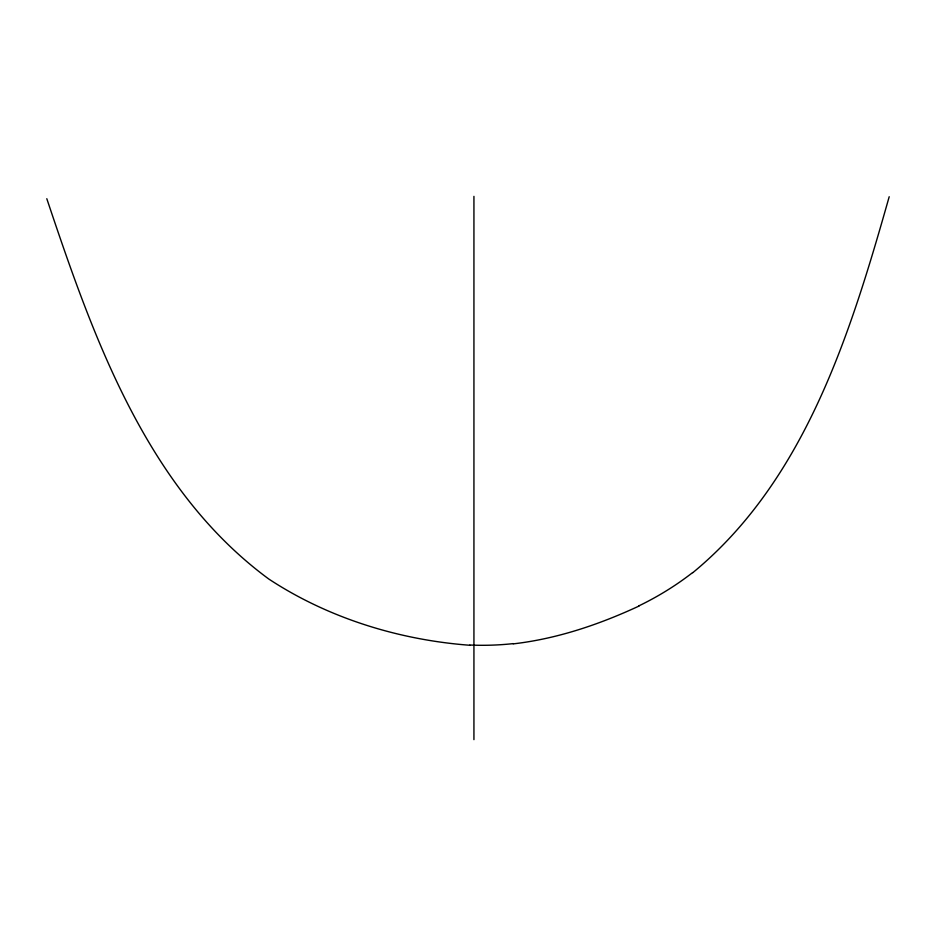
<?xml version="1.0" encoding="UTF-8"?>
<svg xmlns="http://www.w3.org/2000/svg" width="936" height="936" viewBox="0 0 936 936"><rect width="100%" height="100%" fill="white"/><g stroke="black" fill="none" stroke-linecap="round" stroke-linejoin="round"><path stroke-width="1.4" d="M889.2 196.724C850.754 332.21 805.662 479.782 692.769 572.703M638.937 606.083C599.169 624.558 556.967 638.832 513.256 643.874M469.86 645.267C399.029 639.943 328.302 618.169 268.784 579.021C146.414 488.908 93.237 337.229 46.8 198.701M473.932 196.361L473.932 739.639M513.22 643.617A235.556 195.881 -0.4 0 1 469.872 645.021M692.628 572.575A301.334 260.442 2.2 0 1 638.82 605.896"/></g></svg>
